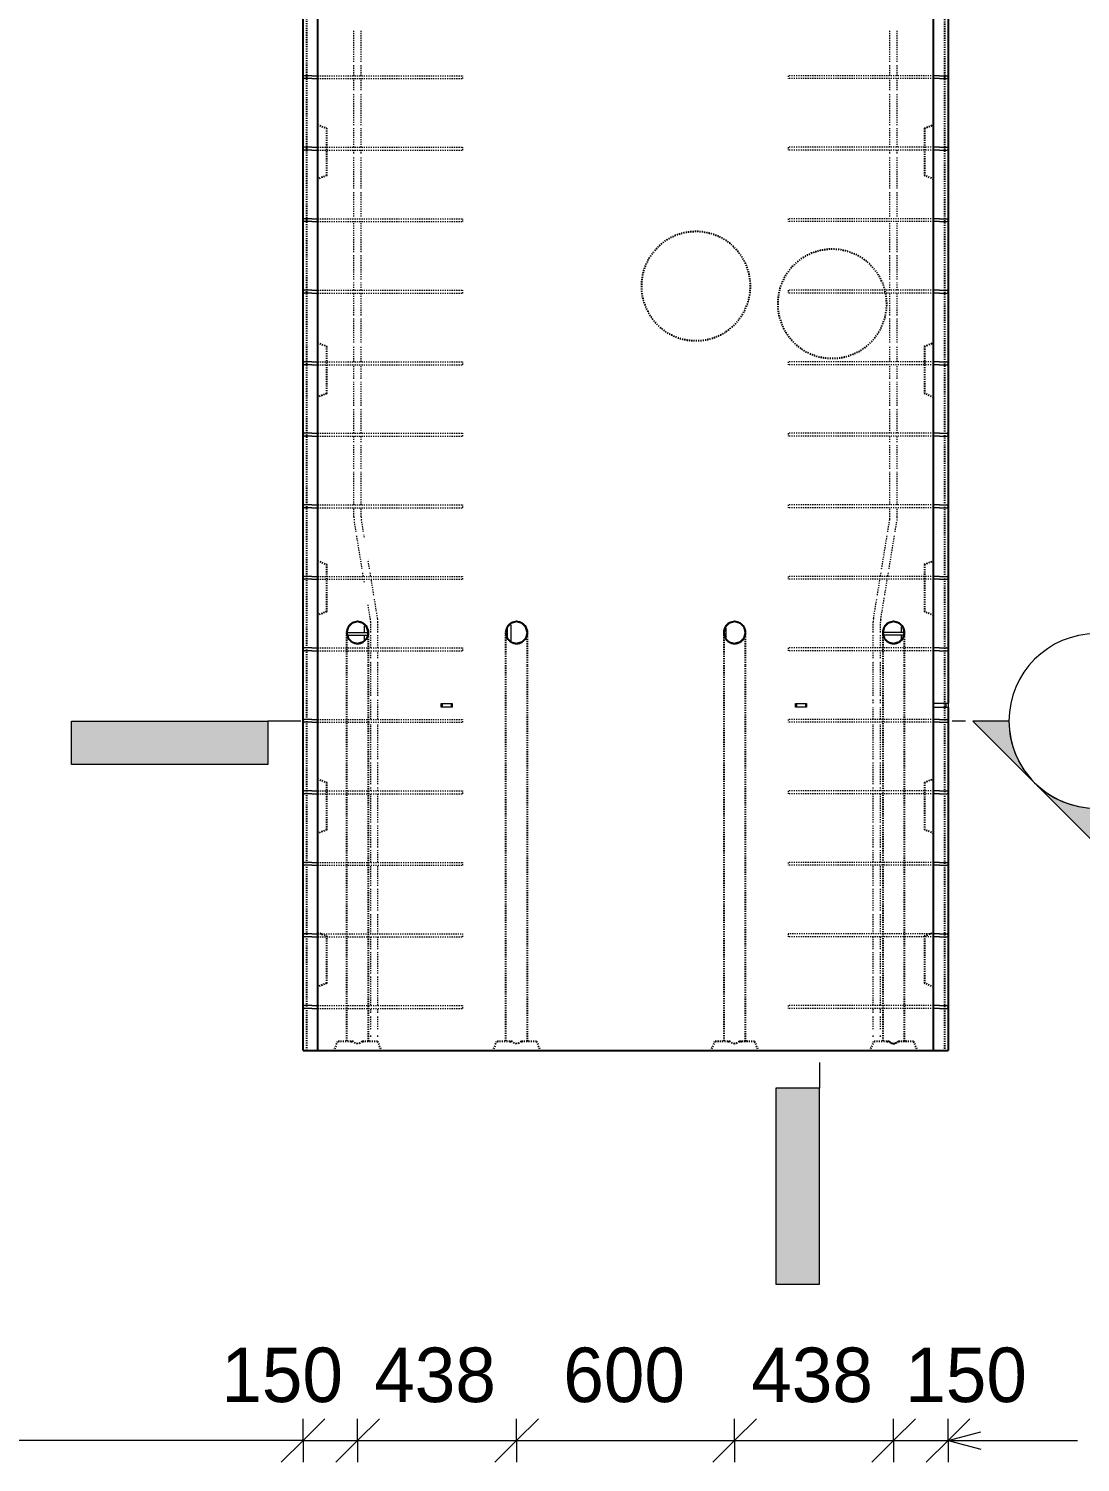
# Model space of a CAD drawing. Header units: millimetres. Extents: x -10644 to 7385, y -2545 to 13312.
# Drawn here: x -5051 to -2157, y -2528 to 1417 of the extents above; entities that cross this region are included whole.
import ezdxf

# ---------------------------------------------------------------- set-up
doc = ezdxf.new("R2010")
doc.units = ezdxf.units.MM
doc.linetypes.add('Dash', pattern=[6.36, 3.18, -3.18])
for name, color, linetype, lineweight in [('A-ANNO-DIMS', 211, 'Continuous', 9), ('A-ANNO-DIMS-60', 211, 'Continuous', 9), ('A-DETL-THIN', 151, 'Continuous', 18), ('A-GENM', 13, 'Continuous', 18), ('A-WALL', 113, 'Continuous', 25), ('A-WALL-HDLN', 110, 'Dash', 25), ('G-ANNO-SYMB', 111, 'Continuous', 9), ('G-ANNO-TEXT', 231, 'Continuous', 9), ('S-RBAR', 171, 'Continuous', 18)]:
    doc.layers.add(name, color=color, linetype=linetype, lineweight=lineweight)
doc.styles.add('Nirmala UI Semilight', font='NirmalaS.ttf', dxfattribs={"height": 150})
doc.dimstyles.new('Arrow_Filled_-_2_5_NI_UI', dxfattribs={"dimscale": 304.8, "dimtxt": 157.104592, "dimasz": 0.393701, "dimexe": 0.19685, "dimexo": 0.0625, "dimgap": 0.19685, "dimtad": 1, "dimdec": 4, "dimzin": 0, "dimdsep": 46, "dimtxsty": 'Nirmala UI Semilight', "dimblk1": 'OBLIQUE', "dimblk2": 'OBLIQUE', "dimsah": 1, "dimcen": 0.09, "dimazin": 0, "dimtfac": 1, "dimtdec": 4, "dimtix": 1, "dimtmove": 0, "dimatfit": 3, "dimfxl": 0.19685, "dimfxlon": 1, "dimtvp": 1, "dimtolj": 1, "dimtzin": 0, "dimarcsym": 2})
doc.dimstyles.new('Arrow_Filled_-_2_5_NI_UI_1', dxfattribs={"dimscale": 304.8, "dimtxt": 157.104592, "dimasz": 0.393701, "dimexe": 0.19685, "dimexo": 0.0625, "dimgap": 0.19685, "dimtad": 1, "dimdec": 4, "dimzin": 0, "dimdsep": 46, "dimtxsty": 'Nirmala UI Semilight', "dimblk1": 'OBLIQUE', "dimblk2": 'OBLIQUE', "dimsah": 1, "dimcen": 0.09, "dimazin": 0, "dimtfac": 1, "dimtdec": 4, "dimtix": 1, "dimtmove": 2, "dimatfit": 3, "dimfxl": 0.19685, "dimfxlon": 1, "dimtvp": 1, "dimtolj": 1, "dimtzin": 0, "dimarcsym": 2})

# ---------------------------------------------------------------- blocks, each defined once
blk = doc.blocks.new('RR spread anchor face based - RR-SA-2_5-150-1726819-Elevation Front')
at = {"layer": 'A-GENM'}
for p, q in [((-3916.2, 6755), (-3913.7, 6755)), ((-3916.2, 6745), (-3916.2, 6755)), ((-3913.7, 6755), (-3888.7, 6755)), ((-3913.7, 6755), (-3913.7, 6745)), ((-3888.7, 6755), (-3886.2, 6755)), ((-3888.7, 6755), (-3888.7, 6745)), ((-3886.2, 6755), (-3886.2, 6745)), ((-3913.7, 6745), (-3916.2, 6745)), ((-3888.7, 6745), (-3913.7, 6745)), ((-3886.2, 6745), (-3888.7, 6745))]:
    blk.add_line(p, q, dxfattribs=at)
blk = doc.blocks.new('RR spread anchor face based - RR-SA-4_0-320-1726835-Elevation Front')
at = {"layer": 'A-GENM'}
for p, q in [((-2561.2, 6756), (-2526.2, 6756)), ((-2526.2, 6756), (-2521.2, 6756)), ((-2526.2, 6744), (-2526.2, 6756)), ((-2521.2, 6756), (-2521.2, 6744)), ((-2526.2, 6744), (-2561.2, 6744)), ((-2521.2, 6744), (-2526.2, 6744))]:
    blk.add_line(p, q, dxfattribs=at)
blk = doc.blocks.new('Detail View - M_Section Tail - Filled Horizontal-14034-Elevation Front')
at = {"layer": 'G-ANNO-SYMB'}
blk.add_hatch(color=256, dxfattribs=at).paths.add_polyline_path([(-4393.1, -608.4), (-4393.1, -488.4), (-4933.1, -488.4), (-4933.1, -608.4)])
for p, q in [((-4933.1, -608.4), (-4933.1, -488.4)), ((-4933.1, -488.4), (-4393.1, -488.4)), ((-4393.1, -488.4), (-4393.1, -608.4)), ((-4393.1, -608.4), (-4933.1, -608.4))]:
    blk.add_line(p, q, dxfattribs=at)
blk = doc.blocks.new('Detail View - M_Section Head - Filled SHOP DWG-1002450-Elevation Front')
at = {"layer": 'G-ANNO-SYMB'}
h = blk.add_hatch(color=256, dxfattribs=at)
edge = h.paths.add_edge_path()
edge.add_line((-2453.2, -488.4), (-2353.8, -488.4))
edge.add_arc((-2113.8, -488.4), 240, 180, 225)
edge.add_line((-2283.5, -658.1), (-2453.2, -488.4))
h = blk.add_hatch(color=256, dxfattribs=at)
edge = h.paths.add_edge_path()
edge.add_line((-1774.4, -488.4), (-1944.1, -658.1))
edge.add_arc((-2113.8, -488.4), 240, 315, 360)
edge.add_line((-1873.8, -488.4), (-1774.4, -488.4))
h = blk.add_hatch(color=256, dxfattribs=at)
edge = h.paths.add_edge_path()
edge.add_line((-2113.8, -827.8), (-2283.5, -658.1))
edge.add_arc((-2113.8, -488.4), 240, 225, 270)
edge.add_line((-2113.8, -728.4), (-2113.8, -827.8))
h = blk.add_hatch(color=256, dxfattribs=at)
edge = h.paths.add_edge_path()
edge.add_line((-2113.8, -827.8), (-2113.8, -728.4))
edge.add_arc((-2113.8, -488.4), 240, 270, 315)
edge.add_line((-1944.1, -658.1), (-2113.8, -827.8))
for p, q in [((-2113.8, -827.8), (-2453.2, -488.4)), ((-2353.8, -488.4), (-2453.2, -488.4)), ((-2453.2, -488.4), (-2283.5, -658.1)), ((-2353.8, -488.4), (-2453.2, -488.4)), ((-2113.8, -827.8), (-1774.4, -488.4)), ((-1944.1, -658.1), (-1774.4, -488.4)), ((-1873.8, -488.4), (-1774.4, -488.4)), ((-1774.4, -488.4), (-1873.8, -488.4)), ((-2283.5, -658.1), (-2113.8, -827.8)), ((-2113.8, -827.8), (-1944.1, -658.1)), ((-2113.8, -728.4), (-2113.8, -827.8)), ((-2113.8, -827.8), (-2113.8, -728.4))]:
    blk.add_line(p, q, dxfattribs=at)
for start, end in [(360, 180), (180, 360), (180, 225), (315, 0), (225, 270), (270, 315)]:
    blk.add_arc((-2113.8, -488.4), 240, start, end, dxfattribs=at)
blk = doc.blocks.new('DIMBLOCK59-Elevation Front')
at = {"layer": 'A-ANNO-DIMS-60'}
for p, q in [((-4296.2, -2468.1), (-4236.2, -2408.1)), ((-4296.2, -2468.1), (-4296.2, -2408.1)), ((-4146.2, -2468.1), (-4086.2, -2408.1)), ((-4146.2, -2468.1), (-4146.2, -2408.1)), ((-4296.2, -2468.1), (-4356.2, -2528.1)), ((-4296.2, -2468.1), (-4146.2, -2468.1)), ((-4296.2, -2468.1), (-4296.2, -2528.1)), ((-4146.2, -2468.1), (-4206.2, -2528.1)), ((-4146.2, -2468.1), (-4146.2, -2528.1))]:
    blk.add_line(p, q, dxfattribs=at)
at = {"layer": 'A-ANNO-DIMS-60', "color": 0, "insert": (-4521.1, -2212.4), "char_height": 150, "width": 370.196, "attachment_point": 1, "line_spacing_factor": 1.142579, "style": 'Nirmala UI Semilight'}
blk.add_mtext('150', dxfattribs=at)
blk = doc.blocks.new('_Oblique')
at = {"color": 0, "linetype": 'ByBlock', "lineweight": -2}
blk.add_line((-0.5, -0.5), (0.5, 0.5), dxfattribs=at)
blk = doc.blocks.new('DIMBLOCK60-Elevation Front')
at = {"layer": 'A-ANNO-DIMS-60'}
for p, q in [((-4146.2, -2468.1), (-4086.2, -2408.1)), ((-4146.2, -2468.1), (-4146.2, -2408.1)), ((-3708.7, -2468.1), (-3648.7, -2408.1)), ((-3708.7, -2468.1), (-3708.7, -2408.1)), ((-4146.2, -2468.1), (-4206.2, -2528.1)), ((-4146.2, -2468.1), (-3708.7, -2468.1)), ((-4146.2, -2468.1), (-4146.2, -2528.1)), ((-3708.7, -2468.1), (-3768.7, -2528.1)), ((-3708.7, -2468.1), (-3708.7, -2528.1))]:
    blk.add_line(p, q, dxfattribs=at)
at = {"layer": 'A-ANNO-DIMS-60', "color": 0, "insert": (-4100.3, -2212.4), "char_height": 150, "width": 414.756, "attachment_point": 1, "line_spacing_factor": 1.142579, "style": 'Nirmala UI Semilight'}
blk.add_mtext('438', dxfattribs=at)
blk = doc.blocks.new('DIMBLOCK61-Elevation Front')
at = {"layer": 'A-ANNO-DIMS-60'}
for p, q in [((-3708.7, -2468.1), (-3648.7, -2408.1)), ((-3708.7, -2468.1), (-3708.7, -2408.1)), ((-3108.7, -2468.1), (-3048.7, -2408.1)), ((-3108.7, -2468.1), (-3108.7, -2408.1)), ((-3708.7, -2468.1), (-3768.7, -2528.1)), ((-3708.7, -2468.1), (-3108.7, -2468.1)), ((-3708.7, -2468.1), (-3708.7, -2528.1)), ((-3108.7, -2468.1), (-3168.7, -2528.1)), ((-3108.7, -2468.1), (-3108.7, -2528.1))]:
    blk.add_line(p, q, dxfattribs=at)
at = {"layer": 'A-ANNO-DIMS-60', "color": 0, "insert": (-3580.1, -2212.4), "char_height": 150, "width": 411.328, "attachment_point": 1, "line_spacing_factor": 1.142579, "style": 'Nirmala UI Semilight'}
blk.add_mtext('600', dxfattribs=at)
blk = doc.blocks.new('DIMBLOCK62-Elevation Front')
at = {"layer": 'A-ANNO-DIMS-60'}
for p, q in [((-3108.7, -2468.1), (-3048.7, -2408.1)), ((-3108.7, -2468.1), (-3108.7, -2408.1)), ((-2671.2, -2468.1), (-2611.2, -2408.1)), ((-2671.2, -2468.1), (-2671.2, -2408.1)), ((-3108.7, -2468.1), (-3168.7, -2528.1)), ((-3108.7, -2468.1), (-2671.2, -2468.1)), ((-3108.7, -2468.1), (-3108.7, -2528.1)), ((-2671.2, -2468.1), (-2731.2, -2528.1)), ((-2671.2, -2468.1), (-2671.2, -2528.1))]:
    blk.add_line(p, q, dxfattribs=at)
at = {"layer": 'A-ANNO-DIMS-60', "color": 0, "insert": (-3062.8, -2212.4), "char_height": 150, "width": 414.756, "attachment_point": 1, "line_spacing_factor": 1.142579, "style": 'Nirmala UI Semilight'}
blk.add_mtext('438', dxfattribs=at)
blk = doc.blocks.new('DIMBLOCK63-Elevation Front')
at = {"layer": 'A-ANNO-DIMS-60'}
for p, q in [((-2671.2, -2468.1), (-2611.2, -2408.1)), ((-2671.2, -2468.1), (-2671.2, -2408.1)), ((-2521.2, -2468.1), (-2461.2, -2408.1)), ((-2521.2, -2468.1), (-2521.2, -2408.1)), ((-2671.2, -2468.1), (-2731.2, -2528.1)), ((-2671.2, -2468.1), (-2521.2, -2468.1)), ((-2671.2, -2468.1), (-2671.2, -2528.1)), ((-2521.2, -2468.1), (-2581.2, -2528.1)), ((-2521.2, -2468.1), (-2521.2, -2528.1))]:
    blk.add_line(p, q, dxfattribs=at)
at = {"layer": 'A-ANNO-DIMS-60', "color": 0, "insert": (-2639.2, -2212.4), "char_height": 150, "width": 370.196, "attachment_point": 1, "line_spacing_factor": 1.142579, "style": 'Nirmala UI Semilight'}
blk.add_mtext('150', dxfattribs=at)

msp = doc.modelspace()

# ---------------------------------------------------------------- linework, layer by layer
at = {"layer": 'A-DETL-THIN'}
msp.add_line((-4296.19617, -2468.10077), (-6556.01402, -2468.10077), dxfattribs=at)
at = {"layer": 'A-WALL'}
for p, q in [((-4256.19617, 7060), (-4256.19617, -1395)), ((-2561.19617, -1395), (-2561.19617, 7060)), ((-4296.19617, 1283.49118), (-4296.19617, 1479.50882)), ((-2521.19617, 1479.50882), (-2521.19617, 1283.49118)), ((-4296.19617, 1086.71341), (-4296.19617, 1282.73104)), ((-2521.19617, 1282.73104), (-2521.19617, 1086.71341)), ((-4296.19617, 889.93563), (-4296.19617, 1085.95326)), ((-2521.19617, 1085.95326), (-2521.19617, 889.93563)), ((-4296.19617, 693.15785), (-4296.19617, 889.17548)), ((-2521.19617, 889.17548), (-2521.19617, 693.15785)), ((-4296.19617, 496.38007), (-4296.19617, 692.39771)), ((-2521.19617, 692.39771), (-2521.19617, 496.38007)), ((-4296.19617, 299.60229), (-4296.19617, 495.61993)), ((-2521.19617, 495.61993), (-2521.19617, 299.60229)), ((-4296.19617, 102.82452), (-4296.19617, 298.84215)), ((-2521.19617, 298.84215), (-2521.19617, 102.82452)), ((-4296.19617, -93.95326), (-4296.19617, 102.06437)), ((-2521.19617, 102.06437), (-2521.19617, -93.95326)), ((-4296.19617, -290.73104), (-4296.19617, -94.71341)), ((-2521.19617, -94.71341), (-2521.19617, -290.73104)), ((-4296.19617, -487.50882), (-4296.19617, -291.49118)), ((-2521.19617, -291.49118), (-2521.19617, -439)), ((-2521.19617, -451), (-2521.19617, -487.50882)), ((-4296.19617, -684.28659), (-4296.19617, -488.26896)), ((-2521.19617, -488.26896), (-2521.19617, -684.28659)), ((-4296.19617, -881.06437), (-4296.19617, -685.04674)), ((-2521.19617, -685.04674), (-2521.19617, -881.06437)), ((-4296.19617, -1077.84215), (-4296.19617, -881.82452)), ((-2521.19617, -881.82452), (-2521.19617, -1077.84215)), ((-4296.19617, -1274.61993), (-4296.19617, -1078.60229)), ((-2521.19617, -1078.60229), (-2521.19617, -1274.61993)), ((-4296.19617, -1395), (-4296.19617, -1275.38007)), ((-2521.19617, -1275.38007), (-2521.19617, -1395)), ((-4296.19617, -1395), (-2521.19617, -1395))]:
    msp.add_line(p, q, dxfattribs=at)
at = {"layer": 'A-WALL', "flags": 128}
for points in [[(-4146.19617, -215), (-4161.23068, -219.03919), (-4172.2167, -230.06909), (-4176.19617, -245)], [(-4116.19617, -245), (-4120.23536, -229.96549), (-4131.26526, -218.97947), (-4146.19617, -215)], [(-3708.69617, -215), (-3723.73068, -219.03919), (-3734.7167, -230.06909), (-3738.69617, -245)], [(-3678.69617, -245), (-3682.73536, -229.96549), (-3693.76526, -218.97947), (-3708.69617, -215)], [(-3108.69617, -215), (-3123.73068, -219.03919), (-3134.7167, -230.06909), (-3138.69617, -245)], [(-3078.69617, -245), (-3082.73536, -229.96549), (-3093.76526, -218.97947), (-3108.69617, -215)], [(-2671.19617, -215), (-2686.23068, -219.03919), (-2697.2167, -230.06909), (-2701.19617, -245)], [(-2641.19617, -245), (-2645.23536, -229.96549), (-2656.26526, -218.97947), (-2671.19617, -215)], [(-4176.19617, -245), (-4172.15698, -260.03451), (-4161.12708, -271.02053), (-4146.19617, -275)], [(-4146.19617, -275), (-4131.16166, -270.96081), (-4120.17564, -259.93091), (-4116.19617, -245)], [(-4116.19617, -250.72272), (-4116.19617, -245.13838), (-4116.19617, -245)], [(-3738.69617, -245), (-3734.65698, -260.03451), (-3723.62708, -271.02053), (-3708.69617, -275)], [(-3708.69617, -275), (-3693.66166, -270.96081), (-3682.67564, -259.93091), (-3678.69617, -245)], [(-3678.69617, -250.72272), (-3678.69617, -245.13838), (-3678.69617, -245)], [(-3138.69617, -245), (-3134.65698, -260.03451), (-3123.62708, -271.02053), (-3108.69617, -275)], [(-3108.69617, -275), (-3093.66166, -270.96081), (-3082.67564, -259.93091), (-3078.69617, -245)], [(-3078.69617, -250.72272), (-3078.69617, -245.13838), (-3078.69617, -245)], [(-2701.19617, -245), (-2697.15698, -260.03451), (-2686.12708, -271.02053), (-2671.19617, -275)], [(-2671.19617, -275), (-2656.16166, -270.96081), (-2645.17564, -259.93091), (-2641.19617, -245)], [(-2641.19617, -250.72272), (-2641.19617, -245.13838), (-2641.19617, -245)]]:
    msp.add_lwpolyline(points, dxfattribs=at)
at = {"layer": 'A-WALL'}
for centre, start, end in [((-4146.19617, -245), 150.6727618, 179.61937532), ((-4146.19617, -245), 120.83030229, 149.6053058), ((-4146.19617, -245), 90.72252687, 119.42229601), ((-4146.19617, -245), 61.01869337, 89.26639009), ((-4146.19617, -245), 30.83105155, 59.6045335), ((-4146.19617, -245), 0.3777518, 29.77056829), ((-3708.69617, -245), 150.6727618, 179.61937532), ((-3708.69617, -245), 120.83030229, 149.6053058), ((-3708.69617, -245), 90.72252687, 119.42229601), ((-3708.69617, -245), 61.01869337, 89.26639009), ((-3708.69617, -245), 30.83105155, 59.6045335), ((-3708.69617, -245), 0.3777518, 29.77056829), ((-3108.69617, -245), 150.6727618, 179.61937532), ((-3108.69617, -245), 120.83030229, 149.6053058), ((-3108.69617, -245), 90.72252687, 119.42229601), ((-3108.69617, -245), 61.01869337, 89.26639009), ((-3108.69617, -245), 30.83105155, 59.6045335), ((-3108.69617, -245), 0.3777518, 29.77056829), ((-2671.19617, -245), 150.6727618, 179.61937532), ((-2671.19617, -245), 120.83030229, 149.6053058), ((-2671.19617, -245), 90.72252687, 119.42229601), ((-2671.19617, -245), 61.01869337, 89.26639009), ((-2671.19617, -245), 30.83105155, 59.6045335), ((-2671.19617, -245), 0.3777518, 29.77056829), ((-4146.19617, -245), 180.42457698, 209.72326815), ((-4146.19617, -245), 210.81300667, 239.62313313), ((-4146.19617, -245), 241.01713814, 269.26797703), ((-4146.19617, -245), 270.72093746, 299.42390155), ((-4146.19617, -245), 300.81202935, 329.6241405), ((-4146.19617, -245), 330.71898335, 359.57221129), ((-3708.69617, -245), 180.42457698, 209.72326815), ((-3708.69617, -245), 210.81300667, 239.62313313), ((-3708.69617, -245), 241.01713814, 269.26797703), ((-3708.69617, -245), 270.72093746, 299.42390155), ((-3708.69617, -245), 300.81202935, 329.6241405), ((-3708.69617, -245), 330.71898335, 359.57221129), ((-3108.69617, -245), 180.42457698, 209.72326815), ((-3108.69617, -245), 210.81300667, 239.62313313), ((-3108.69617, -245), 241.01713814, 269.26797703), ((-3108.69617, -245), 270.72093746, 299.42390155), ((-3108.69617, -245), 300.81202935, 329.6241405), ((-3108.69617, -245), 330.71898335, 359.57221129), ((-2671.19617, -245), 180.42457698, 209.72326815), ((-2671.19617, -245), 210.81300667, 239.62313313), ((-2671.19617, -245), 241.01713814, 269.26797703), ((-2671.19617, -245), 270.72093746, 299.42390155), ((-2671.19617, -245), 300.81202935, 329.6241405), ((-2671.19617, -245), 330.71898335, 359.57221129)]:
    msp.add_arc(centre, 30, start, end, dxfattribs=at)
at = {"layer": 'A-WALL-HDLN'}
for p, q in [((-4286.19359, -1395), (-4286.19359, 3650)), ((-2531.19875, 3650), (-2531.19875, -1395)), ((-4256.19617, 1152.5), (-4231.19617, 1142.5)), ((-2586.19617, 1142.5), (-2561.19617, 1152.5)), ((-4231.19617, 1012.5), (-4231.19617, 1142.5)), ((-2586.19617, 1142.5), (-2586.19617, 1012.5)), ((-4231.19617, 1012.5), (-4256.19617, 1002.5)), ((-2561.19617, 1002.5), (-2586.19617, 1012.5)), ((-4256.19617, 552.5), (-4231.19617, 542.5)), ((-2586.19617, 542.5), (-2561.19617, 552.5)), ((-4231.19617, 412.5), (-4231.19617, 542.5)), ((-2586.19617, 542.5), (-2586.19617, 412.5)), ((-4231.19617, 412.5), (-4256.19617, 402.5)), ((-2561.19617, 402.5), (-2586.19617, 412.5)), ((-4256.19617, -47.5), (-4231.19617, -57.5)), ((-4231.19617, -187.5), (-4231.19617, -57.5)), ((-2586.19617, -57.5), (-2561.19617, -47.5)), ((-2586.19617, -57.5), (-2586.19617, -187.5)), ((-4231.19617, -187.5), (-4256.19617, -197.5)), ((-2561.19617, -197.5), (-2586.19617, -187.5)), ((-4176.19617, -335), (-4176.19617, -1370)), ((-4116.19617, -1370), (-4116.19617, -335)), ((-3738.69617, -335), (-3738.69617, -1370)), ((-3678.69617, -1370), (-3678.69617, -335)), ((-3138.69617, -335), (-3138.69617, -1370)), ((-3078.69617, -1370), (-3078.69617, -335)), ((-2701.19617, -335), (-2701.19617, -1370)), ((-2641.19617, -1370), (-2641.19617, -335)), ((-4256.19617, -647.5), (-4231.19617, -657.5)), ((-4231.19617, -787.5), (-4231.19617, -657.5)), ((-2586.19617, -657.5), (-2561.19617, -647.5)), ((-2586.19617, -657.5), (-2586.19617, -787.5)), ((-4231.19617, -787.5), (-4256.19617, -797.5)), ((-2561.19617, -797.5), (-2586.19617, -787.5)), ((-4256.19617, -1070), (-4231.19617, -1080)), ((-4231.19617, -1210), (-4231.19617, -1080)), ((-2586.19617, -1080), (-2561.19617, -1070)), ((-2586.19617, -1080), (-2586.19617, -1210)), ((-4231.19617, -1210), (-4256.19617, -1220)), ((-2561.19617, -1220), (-2586.19617, -1210)), ((-4201.19617, -1370), (-4211.19617, -1395)), ((-4158.18575, -1370), (-4201.19617, -1370)), ((-4164.79845, -1370), (-4158.18575, -1370)), ((-4134.20659, -1370), (-4127.59389, -1370)), ((-4091.19617, -1370), (-4134.20659, -1370)), ((-4091.19617, -1370), (-4081.19617, -1395)), ((-3763.69617, -1370), (-3773.69617, -1395)), ((-3720.68575, -1370), (-3763.69617, -1370)), ((-3727.29845, -1370), (-3720.68575, -1370)), ((-3696.70659, -1370), (-3690.09389, -1370)), ((-3653.69617, -1370), (-3696.70659, -1370)), ((-3653.69617, -1370), (-3643.69617, -1395)), ((-3163.69617, -1370), (-3173.69617, -1395)), ((-3120.68575, -1370), (-3163.69617, -1370)), ((-3127.29845, -1370), (-3120.68575, -1370)), ((-3096.70659, -1370), (-3090.09389, -1370)), ((-3053.69617, -1370), (-3096.70659, -1370)), ((-3053.69617, -1370), (-3043.69617, -1395)), ((-2726.19617, -1370), (-2736.19617, -1395)), ((-2683.48344, -1370), (-2726.19617, -1370)), ((-2690.05347, -1370), (-2683.48344, -1370)), ((-2683.46981, -1370), (-2682.87899, -1370)), ((-2659.51335, -1370), (-2658.92253, -1370)), ((-2658.90889, -1370), (-2652.33887, -1370)), ((-2616.19617, -1370), (-2658.90889, -1370)), ((-2616.19617, -1370), (-2606.19617, -1395))]:
    msp.add_line(p, q, dxfattribs=at)
at = {"layer": 'A-WALL-HDLN', "flags": 128}
for points in [[(-4176.19617, -245.38007), (-4176.19617, -249.10169), (-4176.19617, -261.03291), (-4176.19617, -279.70613), (-4176.19617, -303.41931), (-4176.19617, -330.01104), (-4176.19617, -335)], [(-4116.19617, -335), (-4116.19617, -308.13961), (-4116.19617, -283.7275), (-4116.19617, -263.98882), (-4116.19617, -250.72272)], [(-3738.69617, -245.38007), (-3738.69617, -249.10169), (-3738.69617, -261.03291), (-3738.69617, -279.70613), (-3738.69617, -303.41931), (-3738.69617, -330.01104), (-3738.69617, -335)], [(-3678.69617, -335), (-3678.69617, -308.13961), (-3678.69617, -283.7275), (-3678.69617, -263.98882), (-3678.69617, -250.72272)], [(-3138.69617, -245.38007), (-3138.69617, -249.10169), (-3138.69617, -261.03291), (-3138.69617, -279.70613), (-3138.69617, -303.41931), (-3138.69617, -330.01104), (-3138.69617, -335)], [(-3078.69617, -335), (-3078.69617, -308.13961), (-3078.69617, -283.7275), (-3078.69617, -263.98882), (-3078.69617, -250.72272)], [(-2701.19617, -245.38007), (-2701.19617, -249.10169), (-2701.19617, -261.03291), (-2701.19617, -279.70613), (-2701.19617, -303.41931), (-2701.19617, -330.01104), (-2701.19617, -335)], [(-2641.19617, -335), (-2641.19617, -308.13961), (-2641.19617, -283.7275), (-2641.19617, -263.98882), (-2641.19617, -250.72272)], [(-4146.19617, -1376.25), (-4149.27428, -1375.85417), (-4152.31989, -1374.67088), (-4155.30087, -1372.71259), (-4158.18575, -1370)], [(-4134.20659, -1370), (-4137.09147, -1372.71259), (-4140.07245, -1374.67088), (-4143.11806, -1375.85417), (-4146.19617, -1376.25)], [(-3708.69617, -1376.25), (-3711.77428, -1375.85417), (-3714.81989, -1374.67088), (-3717.80087, -1372.71259), (-3720.68575, -1370)], [(-3696.70659, -1370), (-3699.59147, -1372.71259), (-3702.57245, -1374.67088), (-3705.61806, -1375.85417), (-3708.69617, -1376.25)], [(-3108.69617, -1376.25), (-3111.77428, -1375.85417), (-3114.81989, -1374.67088), (-3117.80087, -1372.71259), (-3120.68575, -1370)], [(-3096.70659, -1370), (-3099.59147, -1372.71259), (-3102.57245, -1374.67088), (-3105.61806, -1375.85417), (-3108.69617, -1376.25)], [(-2671.19617, -1376.57929), (-2674.35522, -1376.16232), (-2677.47914, -1374.91603), (-2680.53321, -1372.85428), (-2683.48344, -1370)], [(-2682.87899, -1370), (-2680.06198, -1372.57078), (-2677.15639, -1374.42563), (-2674.19124, -1375.546), (-2671.19617, -1375.92071)], [(-2671.19617, -1375.92071), (-2668.2011, -1375.546), (-2665.23595, -1374.42563), (-2662.33036, -1372.57078), (-2659.51335, -1370)], [(-2658.90889, -1370), (-2661.85913, -1372.85428), (-2664.9132, -1374.91603), (-2668.03712, -1376.16232), (-2671.19617, -1376.57929)]]:
    msp.add_lwpolyline(points, dxfattribs=at)
at = {"layer": 'A-WALL-HDLN'}
for centre, start, end in [((-3215.17501, 708.12044), 0, 180), ((-2840.17501, 659.59764), 0, 180), ((-3215.17501, 708.12044), 180, 0), ((-2840.17501, 659.59764), 180, 0)]:
    msp.add_arc(centre, 150, start, end, dxfattribs=at)
at = {"layer": 'G-ANNO-SYMB'}
for p, q in [((-4302.62614, -488.404), (-4393.12933, -488.404)), ((-2473.76685, -488.404), (-2510.35514, -488.404)), ((-2875.30017, -1427.85583), (-2875.30017, -1498.35272))]:
    msp.add_line(p, q, dxfattribs=at)
at = {"layer": 'G-ANNO-TEXT', "color": 7}
for q in [(-2431.37626, -2443.90468), (-2431.37626, -2492.13553), (-2165.55062, -2468.02011)]:
    msp.add_line((-2521.37626, -2468.02011), q, dxfattribs=at)
at = {"layer": 'S-RBAR', "linetype": 'Dash'}
for p, q in [((-4156.19617, 1325.17647), (-4156.19617, 1412.53846)), ((-4136.19617, 1325.17647), (-4136.19617, 1412.53846)), ((-2681.19617, 1325.17647), (-2681.19617, 1412.53846)), ((-2661.19617, 1325.17647), (-2661.19617, 1412.53846)), ((-4156.19617, 1287.11111), (-4156.19617, 1317.17647)), ((-4136.19617, 1287.11111), (-4136.19617, 1317.17647)), ((-2681.19617, 1287.11111), (-2681.19617, 1317.17647)), ((-2661.19617, 1287.11111), (-2661.19617, 1317.17647)), ((-4256.14656, 1287.11111), (-3856.19617, 1287.11111)), ((-4256.14656, 1279.11111), (-3856.19617, 1279.11111)), ((-4156.19617, 1246.94231), (-4156.19617, 1279.11111)), ((-4136.19617, 1246.94231), (-4136.19617, 1279.11111)), ((-3856.19617, 1279.11111), (-3856.19617, 1287.11111)), ((-2561.24578, 1287.11111), (-2961.19617, 1287.11111)), ((-2961.19617, 1287.11111), (-2961.19617, 1279.11111)), ((-2561.24578, 1279.11111), (-2961.19617, 1279.11111)), ((-2681.19617, 1246.94231), (-2681.19617, 1279.11111)), ((-2661.19617, 1246.94231), (-2661.19617, 1279.11111)), ((-4156.19617, 1150.76471), (-4156.19617, 1238.94231)), ((-4136.19617, 1150.76471), (-4136.19617, 1238.94231)), ((-2681.19617, 1150.76471), (-2681.19617, 1238.94231)), ((-2661.19617, 1150.76471), (-2661.19617, 1238.94231)), ((-4156.19617, 1090.33333), (-4156.19617, 1142.76471)), ((-4136.19617, 1090.33333), (-4136.19617, 1142.76471)), ((-2681.19617, 1090.33333), (-2681.19617, 1142.76471)), ((-2661.19617, 1090.33333), (-2661.19617, 1142.76471)), ((-4256.14656, 1090.33333), (-3856.19617, 1090.33333)), ((-4256.14656, 1082.33333), (-3856.19617, 1082.33333)), ((-4156.19617, 1073.34615), (-4156.19617, 1082.33333)), ((-4156.19617, 976.35294), (-4156.19617, 1065.34615)), ((-4136.19617, 1073.34615), (-4136.19617, 1082.33333)), ((-4136.19617, 976.35294), (-4136.19617, 1065.34615)), ((-3856.19617, 1082.33333), (-3856.19617, 1090.33333)), ((-2561.24578, 1090.33333), (-2961.19617, 1090.33333)), ((-2961.19617, 1090.33333), (-2961.19617, 1082.33333)), ((-2561.24578, 1082.33333), (-2961.19617, 1082.33333)), ((-2681.19617, 1073.34615), (-2681.19617, 1082.33333)), ((-2681.19617, 976.35294), (-2681.19617, 1065.34615)), ((-2661.19617, 1073.34615), (-2661.19617, 1082.33333)), ((-2661.19617, 976.35294), (-2661.19617, 1065.34615)), ((-4156.19617, 899.75), (-4156.19617, 968.35294)), ((-4136.19617, 899.75), (-4136.19617, 968.35294)), ((-2681.19617, 899.75), (-2681.19617, 968.35294)), ((-2661.19617, 899.75), (-2661.19617, 968.35294)), ((-4256.14656, 893.55556), (-3856.19617, 893.55556)), ((-4256.14656, 885.55556), (-3856.19617, 885.55556)), ((-4156.19617, 801.94118), (-4156.19617, 885.55556)), ((-4136.19617, 801.94118), (-4136.19617, 885.55556)), ((-3856.19617, 885.55556), (-3856.19617, 893.55556)), ((-2561.24578, 893.55556), (-2961.19617, 893.55556)), ((-2961.19617, 893.55556), (-2961.19617, 885.55556)), ((-2561.24578, 885.55556), (-2961.19617, 885.55556)), ((-2681.19617, 801.94118), (-2681.19617, 885.55556)), ((-2661.19617, 801.94118), (-2661.19617, 885.55556)), ((-4156.19617, 726.15385), (-4156.19617, 793.94118)), ((-4136.19617, 726.15385), (-4136.19617, 793.94118)), ((-2681.19617, 726.15385), (-2681.19617, 793.94118)), ((-2661.19617, 726.15385), (-2661.19617, 793.94118)), ((-4156.19617, 696.77778), (-4156.19617, 718.15385)), ((-4136.19617, 696.77778), (-4136.19617, 718.15385)), ((-2681.19617, 696.77778), (-2681.19617, 718.15385)), ((-2661.19617, 696.77778), (-2661.19617, 718.15385)), ((-4256.14656, 696.77778), (-3856.19617, 696.77778)), ((-4256.14656, 688.77778), (-3856.19617, 688.77778)), ((-4156.19617, 627.52941), (-4156.19617, 688.77778)), ((-4136.19617, 627.52941), (-4136.19617, 688.77778)), ((-3856.19617, 688.77778), (-3856.19617, 696.77778)), ((-2561.24578, 696.77778), (-2961.19617, 696.77778)), ((-2961.19617, 696.77778), (-2961.19617, 688.77778)), ((-2561.24578, 688.77778), (-2961.19617, 688.77778)), ((-2681.19617, 627.52941), (-2681.19617, 688.77778)), ((-2661.19617, 627.52941), (-2661.19617, 688.77778)), ((-4156.19617, 552.87669), (-4156.19617, 619.52941)), ((-4136.19617, 552.87669), (-4136.19617, 619.52941)), ((-2681.19617, 552.87669), (-2681.19617, 619.52941)), ((-2661.19617, 552.87669), (-2661.19617, 619.52941)), ((-4156.19617, 500), (-4156.19617, 544.55769)), ((-4136.19617, 500), (-4136.19617, 544.55769)), ((-2681.19617, 500), (-2681.19617, 544.55769)), ((-2661.19617, 500), (-2661.19617, 544.55769)), ((-4256.14656, 500), (-3856.19617, 500)), ((-4256.14656, 492), (-3856.19617, 492)), ((-4156.19617, 453.11765), (-4156.19617, 492)), ((-4136.19617, 453.11765), (-4136.19617, 492)), ((-3856.19617, 492), (-3856.19617, 500)), ((-2561.24578, 500), (-2961.19617, 500)), ((-2961.19617, 500), (-2961.19617, 492)), ((-2561.24578, 492), (-2961.19617, 492)), ((-2681.19617, 453.11765), (-2681.19617, 492)), ((-2661.19617, 453.11765), (-2661.19617, 492)), ((-4156.19617, 378.96154), (-4156.19617, 445.11765)), ((-4136.19617, 378.96154), (-4136.19617, 445.11765)), ((-2681.19617, 378.96154), (-2681.19617, 445.11765)), ((-2661.19617, 378.96154), (-2661.19617, 445.11765)), ((-4156.19617, 303.22222), (-4156.19617, 370.96154)), ((-4136.19617, 303.22222), (-4136.19617, 370.96154)), ((-2681.19617, 303.22222), (-2681.19617, 370.96154)), ((-2661.19617, 303.22222), (-2661.19617, 370.96154)), ((-4256.14656, 303.22222), (-3856.19617, 303.22222)), ((-4256.14656, 295.22222), (-3856.19617, 295.22222)), ((-4156.19617, 278.70588), (-4156.19617, 295.22222)), ((-4136.19617, 278.70588), (-4136.19617, 295.22222)), ((-3856.19617, 295.22222), (-3856.19617, 303.22222)), ((-2561.24578, 303.22222), (-2961.19617, 303.22222)), ((-2961.19617, 303.22222), (-2961.19617, 295.22222)), ((-2561.24578, 295.22222), (-2961.19617, 295.22222)), ((-2681.19617, 278.70588), (-2681.19617, 295.22222)), ((-2661.19617, 278.70588), (-2661.19617, 295.22222)), ((-4156.19617, 205.36538), (-4156.19617, 270.70588)), ((-4136.19617, 205.36538), (-4136.19617, 270.70588)), ((-2681.19617, 205.36538), (-2681.19617, 270.70588)), ((-2661.19617, 205.36538), (-2661.19617, 270.70588)), ((-4156.19617, 106.44444), (-4156.19617, 197.36538)), ((-4136.19617, 106.44444), (-4136.19617, 197.36538)), ((-2681.19617, 106.44444), (-2681.19617, 197.36538)), ((-2661.19617, 106.44444), (-2661.19617, 197.36538)), ((-4256.14656, 106.44444), (-3856.19617, 106.44444)), ((-4256.14656, 98.44444), (-3856.19617, 98.44444)), ((-4156.19617, 73.54951), (-4156.19617, 96.29412)), ((-4136.19617, 73.54951), (-4136.19617, 96.29412)), ((-3856.19617, 98.44444), (-3856.19617, 106.44444)), ((-2561.24578, 106.44444), (-2961.19617, 106.44444)), ((-2961.19617, 106.44444), (-2961.19617, 98.44444)), ((-2561.24578, 98.44444), (-2961.19617, 98.44444)), ((-2681.19617, 73.54951), (-2681.19617, 96.29412)), ((-2661.19617, 73.54951), (-2661.19617, 96.29412)), ((-4150.21745, 31.76923), (-4155.34091, 63.03987)), ((-4129.95078, 31.76923), (-4135.60407, 66.2736)), ((-2687.44156, 31.76923), (-2681.78827, 66.2736)), ((-2667.17489, 31.76923), (-2662.05143, 63.03987)), ((-4133.52404, -70.11765), (-4148.90671, 23.76923)), ((-4127.39456, 16.16755), (-4128.64004, 23.76923)), ((-2704.13497, -70.11765), (-2688.7523, 23.76923)), ((-2683.8683, -70.11765), (-2668.48563, 23.76923)), ((-4130.21185, -90.33333), (-4132.2133, -78.11765)), ((-4113.25737, -70.11765), (-4117.39456, -44.86665)), ((-4109.94518, -90.33333), (-4111.94663, -78.11765)), ((-2707.44716, -90.33333), (-2705.44571, -78.11765)), ((-2687.18049, -90.33333), (-2685.17904, -78.11765)), ((-4256.14656, -90.33333), (-3856.19617, -90.33333)), ((-4256.14656, -98.33333), (-3856.19617, -98.33333)), ((-4127.39456, -107.52842), (-4128.90111, -98.33333)), ((-4101.50834, -141.82692), (-4108.63444, -98.33333)), ((-3856.19617, -98.33333), (-3856.19617, -90.33333)), ((-2561.24578, -90.33333), (-2961.19617, -90.33333)), ((-2961.19617, -90.33333), (-2961.19617, -98.33333)), ((-2561.24578, -98.33333), (-2961.19617, -98.33333)), ((-2715.884, -141.82692), (-2708.7579, -98.33333)), ((-2695.61733, -141.82692), (-2688.49123, -98.33333)), ((-4090.94593, -206.29372), (-4100.1976, -149.82692)), ((-2726.44091, -206.26017), (-2717.19474, -149.82692)), ((-2706.70407, -209.4939), (-2696.92807, -149.82692)), ((-4110.68278, -209.52746), (-4117.39456, -168.56262)), ((-4110.09067, -244.52941), (-4110.09067, -216.80336)), ((-4090.09067, -244.52941), (-4090.09067, -216.80336)), ((-2727.29617, -244.52941), (-2727.29617, -216.76981)), ((-2707.29617, -244.52941), (-2707.29617, -216.76981)), ((-4110.09067, -287.11111), (-4110.09067, -252.52941)), ((-4090.09067, -287.11111), (-4090.09067, -252.52941)), ((-2727.29617, -287.11111), (-2727.29617, -252.52941)), ((-2707.29617, -287.11111), (-2707.29617, -252.52941)), ((-4256.14656, -287.11111), (-3856.19617, -287.11111)), ((-4256.14656, -295.11111), (-3856.19617, -295.11111)), ((-4110.09067, -315.42308), (-4110.09067, -295.11111)), ((-4090.09067, -315.42308), (-4090.09067, -295.11111)), ((-3856.19617, -295.11111), (-3856.19617, -287.11111)), ((-2561.24578, -287.11111), (-2961.19617, -287.11111)), ((-2961.19617, -287.11111), (-2961.19617, -295.11111)), ((-2561.24578, -295.11111), (-2961.19617, -295.11111)), ((-2727.29617, -315.42308), (-2727.29617, -295.11111)), ((-2707.29617, -315.42308), (-2707.29617, -295.11111)), ((-4110.09067, -418.94118), (-4110.09067, -323.42308)), ((-4090.09067, -418.94118), (-4090.09067, -323.42308)), ((-2727.29617, -418.94118), (-2727.29617, -323.42308)), ((-2707.29617, -418.94118), (-2707.29617, -323.42308)), ((-4110.09067, -483.88889), (-4110.09067, -426.94118)), ((-4090.09067, -483.88889), (-4090.09067, -426.94118)), ((-2727.29617, -439), (-2727.29617, -426.94118)), ((-2707.29617, -439), (-2707.29617, -426.94118)), ((-2727.29617, -483.88889), (-2727.29617, -451)), ((-2707.29617, -483.88889), (-2707.29617, -451)), ((-4256.14656, -483.88889), (-3856.19617, -483.88889)), ((-4256.14656, -491.88889), (-3856.19617, -491.88889)), ((-4110.09067, -593.35294), (-4110.09067, -497.01923)), ((-4090.09067, -593.35294), (-4090.09067, -497.01923)), ((-3856.19617, -491.88889), (-3856.19617, -483.88889)), ((-2561.24578, -483.88889), (-2961.19617, -483.88889)), ((-2961.19617, -483.88889), (-2961.19617, -491.88889)), ((-2561.24578, -491.88889), (-2961.19617, -491.88889)), ((-2727.29617, -593.35294), (-2727.29617, -497.01923)), ((-2707.29617, -593.35294), (-2707.29617, -497.01923)), ((-4110.09067, -662.61538), (-4110.09067, -601.35294)), ((-4090.09067, -662.61538), (-4090.09067, -601.35294)), ((-2727.29617, -662.61538), (-2727.29617, -601.35294)), ((-2707.29617, -662.61538), (-2707.29617, -601.35294)), ((-4256.14656, -680.66667), (-3856.19617, -680.66667)), ((-4256.14656, -688.66667), (-3856.19617, -688.66667)), ((-4110.09067, -680.66667), (-4110.09067, -670.61538)), ((-4110.09067, -767.76471), (-4110.09067, -688.66667)), ((-4090.09067, -680.66667), (-4090.09067, -670.61538)), ((-4090.09067, -767.76471), (-4090.09067, -688.66667)), ((-3856.19617, -688.66667), (-3856.19617, -680.66667)), ((-2561.24578, -680.66667), (-2961.19617, -680.66667)), ((-2961.19617, -680.66667), (-2961.19617, -688.66667)), ((-2561.24578, -688.66667), (-2961.19617, -688.66667)), ((-2727.29617, -680.66667), (-2727.29617, -670.61538)), ((-2727.29617, -767.76471), (-2727.29617, -688.66667)), ((-2707.29617, -680.66667), (-2707.29617, -670.61538)), ((-2707.29617, -767.76471), (-2707.29617, -688.66667)), ((-4110.09067, -836.21154), (-4110.09067, -775.76471)), ((-4090.09067, -836.21154), (-4090.09067, -775.76471)), ((-2727.29617, -836.21154), (-2727.29617, -775.76471)), ((-2707.29617, -836.21154), (-2707.29617, -775.76471)), ((-4110.09067, -877.44444), (-4110.09067, -844.21154)), ((-4090.09067, -877.44444), (-4090.09067, -844.21154)), ((-2727.29617, -877.44444), (-2727.29617, -844.21154)), ((-2707.29617, -877.44444), (-2707.29617, -844.21154)), ((-4256.14656, -877.44444), (-3856.19617, -877.44444)), ((-4256.14656, -885.44444), (-3856.19617, -885.44444)), ((-4110.09067, -942.17647), (-4110.09067, -885.44444)), ((-4090.09067, -942.17647), (-4090.09067, -885.44444)), ((-3856.19617, -885.44444), (-3856.19617, -877.44444)), ((-2561.24578, -877.44444), (-2961.19617, -877.44444)), ((-2961.19617, -877.44444), (-2961.19617, -885.44444)), ((-2561.24578, -885.44444), (-2961.19617, -885.44444)), ((-2727.29617, -942.17647), (-2727.29617, -885.44444)), ((-2707.29617, -942.17647), (-2707.29617, -885.44444)), ((-4110.09067, -1009.80769), (-4110.09067, -950.17647)), ((-4090.09067, -1009.80769), (-4090.09067, -950.17647)), ((-2727.29617, -1009.80769), (-2727.29617, -950.17647)), ((-2707.29617, -1009.80769), (-2707.29617, -950.17647)), ((-4110.09067, -1074.22222), (-4110.09067, -1017.80769)), ((-4090.09067, -1074.22222), (-4090.09067, -1017.80769)), ((-2727.29617, -1074.22222), (-2727.29617, -1017.80769)), ((-2707.29617, -1074.22222), (-2707.29617, -1017.80769)), ((-4256.14656, -1074.22222), (-4245.76583, -1074.22222)), ((-4256.14656, -1082.22222), (-3856.19617, -1082.22222)), ((-4245.51539, -1074.22222), (-3856.19617, -1074.22222)), ((-4110.09067, -1116.58824), (-4110.09067, -1082.22222)), ((-4090.09067, -1116.58824), (-4090.09067, -1082.22222)), ((-3856.19617, -1082.22222), (-3856.19617, -1074.22222)), ((-2571.87695, -1074.22222), (-2961.19617, -1074.22222)), ((-2961.19617, -1074.22222), (-2961.19617, -1082.22222)), ((-2561.24578, -1082.22222), (-2961.19617, -1082.22222)), ((-2727.29617, -1116.58824), (-2727.29617, -1082.22222)), ((-2707.29617, -1116.58824), (-2707.29617, -1082.22222)), ((-2561.24578, -1074.22222), (-2571.62651, -1074.22222)), ((-4110.09067, -1183.40385), (-4110.09067, -1124.58824)), ((-4090.09067, -1183.40385), (-4090.09067, -1124.58824)), ((-2727.29617, -1183.40385), (-2727.29617, -1124.58824)), ((-2707.29617, -1183.40385), (-2707.29617, -1124.58824)), ((-4110.09067, -1271), (-4110.09067, -1191.40385)), ((-4090.09067, -1271), (-4090.09067, -1191.40385)), ((-2727.29617, -1271), (-2727.29617, -1191.40385)), ((-2707.29617, -1271), (-2707.29617, -1191.40385)), ((-4256.14656, -1271), (-3856.19617, -1271)), ((-4256.14656, -1279), (-3856.19617, -1279)), ((-4110.09067, -1291), (-4110.09067, -1279)), ((-4110.09067, -1336.5), (-4110.09067, -1299)), ((-4090.09067, -1291), (-4090.09067, -1279)), ((-4090.09067, -1336.5), (-4090.09067, -1299)), ((-3856.19617, -1279), (-3856.19617, -1271)), ((-2561.24578, -1271), (-2961.19617, -1271)), ((-2961.19617, -1271), (-2961.19617, -1279)), ((-2561.24578, -1279), (-2961.19617, -1279)), ((-2727.29617, -1291), (-2727.29617, -1279)), ((-2727.29617, -1336.5), (-2727.29617, -1299)), ((-2707.29617, -1291), (-2707.29617, -1279)), ((-2707.29617, -1336.5), (-2707.29617, -1299)), ((-4110.09067, -1357), (-4110.09067, -1352.5)), ((-4090.09067, -1357), (-4090.09067, -1352.5)), ((-2727.29617, -1357), (-2727.29617, -1352.5)), ((-2707.29617, -1357), (-2707.29617, -1352.5))]:
    msp.add_line(p, q, dxfattribs=at)
at = {"layer": 'S-RBAR'}
for p, q in [((-4272.19617, 1287.11111), (-4292.19617, 1287.11111)), ((-4272.19617, 1279.11111), (-4292.19617, 1279.11111)), ((-4272.19617, 1287.11111), (-4256.19617, 1287.11111)), ((-4272.19617, 1279.11111), (-4256.19617, 1279.11111)), ((-2545.19617, 1287.11111), (-2561.19617, 1287.11111)), ((-2545.19617, 1279.11111), (-2561.19617, 1279.11111)), ((-2545.19617, 1287.11111), (-2525.19617, 1287.11111)), ((-2545.19617, 1279.11111), (-2525.19617, 1279.11111)), ((-4272.19617, 1090.33333), (-4292.19617, 1090.33333)), ((-4272.19617, 1082.33333), (-4292.19617, 1082.33333)), ((-4272.19617, 1090.33333), (-4256.19617, 1090.33333)), ((-4272.19617, 1082.33333), (-4256.19617, 1082.33333)), ((-2545.19617, 1090.33333), (-2561.19617, 1090.33333)), ((-2545.19617, 1082.33333), (-2561.19617, 1082.33333)), ((-2545.19617, 1090.33333), (-2525.19617, 1090.33333)), ((-2545.19617, 1082.33333), (-2525.19617, 1082.33333)), ((-4272.19617, 893.55556), (-4292.19617, 893.55556)), ((-4272.19617, 885.55556), (-4292.19617, 885.55556)), ((-4272.19617, 893.55556), (-4256.19617, 893.55556)), ((-4272.19617, 885.55556), (-4256.19617, 885.55556)), ((-2545.19617, 893.55556), (-2561.19617, 893.55556)), ((-2545.19617, 885.55556), (-2561.19617, 885.55556)), ((-2545.19617, 893.55556), (-2525.19617, 893.55556)), ((-2545.19617, 885.55556), (-2525.19617, 885.55556)), ((-4272.19617, 696.77778), (-4292.19617, 696.77778)), ((-4272.19617, 688.77778), (-4292.19617, 688.77778)), ((-4272.19617, 696.77778), (-4256.19617, 696.77778)), ((-4272.19617, 688.77778), (-4256.19617, 688.77778)), ((-2545.19617, 696.77778), (-2561.19617, 696.77778)), ((-2545.19617, 688.77778), (-2561.19617, 688.77778)), ((-2545.19617, 696.77778), (-2525.19617, 696.77778)), ((-2545.19617, 688.77778), (-2525.19617, 688.77778)), ((-4272.19617, 500), (-4292.19617, 500)), ((-4272.19617, 492), (-4292.19617, 492)), ((-4272.19617, 500), (-4256.19617, 500)), ((-4272.19617, 492), (-4256.19617, 492)), ((-2545.19617, 500), (-2561.19617, 500)), ((-2545.19617, 492), (-2561.19617, 492)), ((-2545.19617, 500), (-2525.19617, 500)), ((-2545.19617, 492), (-2525.19617, 492)), ((-4272.19617, 303.22222), (-4292.19617, 303.22222)), ((-4272.19617, 295.22222), (-4292.19617, 295.22222)), ((-4272.19617, 303.22222), (-4256.19617, 303.22222)), ((-4272.19617, 295.22222), (-4256.19617, 295.22222)), ((-2545.19617, 303.22222), (-2561.19617, 303.22222)), ((-2545.19617, 295.22222), (-2561.19617, 295.22222)), ((-2545.19617, 303.22222), (-2525.19617, 303.22222)), ((-2545.19617, 295.22222), (-2525.19617, 295.22222)), ((-4272.19617, 106.44444), (-4292.19617, 106.44444)), ((-4272.19617, 98.44444), (-4292.19617, 98.44444)), ((-4272.19617, 106.44444), (-4256.19617, 106.44444)), ((-4272.19617, 98.44444), (-4256.19617, 98.44444)), ((-2545.19617, 106.44444), (-2561.19617, 106.44444)), ((-2545.19617, 98.44444), (-2561.19617, 98.44444)), ((-2545.19617, 106.44444), (-2525.19617, 106.44444)), ((-2545.19617, 98.44444), (-2525.19617, 98.44444)), ((-4272.19617, -90.33333), (-4292.19617, -90.33333)), ((-4272.19617, -98.33333), (-4292.19617, -98.33333)), ((-4272.19617, -90.33333), (-4256.19617, -90.33333)), ((-4272.19617, -98.33333), (-4256.19617, -98.33333)), ((-2545.19617, -90.33333), (-2561.19617, -90.33333)), ((-2545.19617, -98.33333), (-2561.19617, -98.33333)), ((-2545.19617, -90.33333), (-2525.19617, -90.33333)), ((-2545.19617, -98.33333), (-2525.19617, -98.33333)), ((-4127.39456, -244.52941), (-4127.39456, -227.61841)), ((-3733.37513, -261.61505), (-3733.37513, -233.79862)), ((-3723.37513, -271.11374), (-3723.37513, -224.02346)), ((-3132.34599, -262.95625), (-3132.34599, -231.99663)), ((-2649.8217, -244.52941), (-2649.8217, -229.58065)), ((-4176.20091, -244.52941), (-4116.52396, -244.52941)), ((-4175.2049, -252.52941), (-4117.18744, -252.52941)), ((-4127.39456, -268.06369), (-4127.39456, -252.52941)), ((-4117.39456, -244.52941), (-4117.39456, -243.27732)), ((-2641.52396, -244.52941), (-2701.13422, -244.52941)), ((-2642.18744, -252.52941), (-2700.2049, -252.52941)), ((-2649.8217, -265.92154), (-2649.8217, -252.52941)), ((-4272.19617, -287.11111), (-4292.19617, -287.11111)), ((-4272.19617, -295.11111), (-4292.19617, -295.11111)), ((-4272.19617, -287.11111), (-4256.19617, -287.11111)), ((-4272.19617, -295.11111), (-4256.19617, -295.11111)), ((-2545.19617, -287.11111), (-2561.19617, -287.11111)), ((-2545.19617, -295.11111), (-2561.19617, -295.11111)), ((-2545.19617, -287.11111), (-2525.19617, -287.11111)), ((-2545.19617, -295.11111), (-2525.19617, -295.11111)), ((-4272.19617, -483.88889), (-4292.19617, -483.88889)), ((-4272.19617, -491.88889), (-4292.19617, -491.88889)), ((-4272.19617, -483.88889), (-4256.19617, -483.88889)), ((-4272.19617, -491.88889), (-4256.19617, -491.88889)), ((-2545.19617, -483.88889), (-2561.19617, -483.88889)), ((-2545.19617, -491.88889), (-2561.19617, -491.88889)), ((-2545.19617, -483.88889), (-2525.19617, -483.88889)), ((-2545.19617, -491.88889), (-2525.19617, -491.88889)), ((-4272.19617, -680.66667), (-4292.19617, -680.66667)), ((-4272.19617, -688.66667), (-4292.19617, -688.66667)), ((-4272.19617, -680.66667), (-4256.19617, -680.66667)), ((-4272.19617, -688.66667), (-4256.19617, -688.66667)), ((-2545.19617, -680.66667), (-2561.19617, -680.66667)), ((-2545.19617, -688.66667), (-2561.19617, -688.66667)), ((-2545.19617, -680.66667), (-2525.19617, -680.66667)), ((-2545.19617, -688.66667), (-2525.19617, -688.66667)), ((-4272.19617, -877.44444), (-4292.19617, -877.44444)), ((-4272.19617, -885.44444), (-4292.19617, -885.44444)), ((-4272.19617, -877.44444), (-4256.19617, -877.44444)), ((-4272.19617, -885.44444), (-4256.19617, -885.44444)), ((-2545.19617, -877.44444), (-2561.19617, -877.44444)), ((-2545.19617, -885.44444), (-2561.19617, -885.44444)), ((-2545.19617, -877.44444), (-2525.19617, -877.44444)), ((-2545.19617, -885.44444), (-2525.19617, -885.44444)), ((-4272.19617, -1074.22222), (-4292.19617, -1074.22222)), ((-4272.19617, -1082.22222), (-4292.19617, -1082.22222)), ((-4272.19617, -1074.22222), (-4256.19617, -1074.22222)), ((-4272.19617, -1082.22222), (-4256.19617, -1082.22222)), ((-2545.19617, -1074.22222), (-2561.19617, -1074.22222)), ((-2545.19617, -1082.22222), (-2561.19617, -1082.22222)), ((-2545.19617, -1074.22222), (-2525.19617, -1074.22222)), ((-2545.19617, -1082.22222), (-2525.19617, -1082.22222)), ((-4272.19617, -1271), (-4292.19617, -1271)), ((-4272.19617, -1279), (-4292.19617, -1279)), ((-4272.19617, -1271), (-4256.19617, -1271)), ((-4272.19617, -1279), (-4256.19617, -1279)), ((-2545.19617, -1271), (-2561.19617, -1271)), ((-2545.19617, -1279), (-2561.19617, -1279)), ((-2545.19617, -1271), (-2525.19617, -1271)), ((-2545.19617, -1279), (-2525.19617, -1279))]:
    msp.add_line(p, q, dxfattribs=at)
for centre, start, end in [((-4292.19617, 1283.11111), 90, 270), ((-2525.19617, 1283.11111), 270, 90), ((-4292.19617, 1086.33333), 90, 270), ((-2525.19617, 1086.33333), 270, 90), ((-4292.19617, 889.55556), 90, 270), ((-2525.19617, 889.55556), 270, 90), ((-4292.19617, 692.77778), 90, 270), ((-2525.19617, 692.77778), 270, 90), ((-4292.19617, 496), 90, 270), ((-2525.19617, 496), 270, 90), ((-4292.19617, 299.22222), 90, 270), ((-2525.19617, 299.22222), 270, 90), ((-4292.19617, 102.44444), 90, 270), ((-2525.19617, 102.44444), 270, 90), ((-4292.19617, -94.33333), 90, 270), ((-2525.19617, -94.33333), 270, 90), ((-4292.19617, -291.11111), 90, 270), ((-2525.19617, -291.11111), 270, 90), ((-4292.19617, -487.88889), 90, 270), ((-2525.19617, -487.88889), 270, 90), ((-4292.19617, -684.66667), 90, 270), ((-2525.19617, -684.66667), 270, 90), ((-4292.19617, -881.44444), 90, 270), ((-2525.19617, -881.44444), 270, 90), ((-4292.19617, -1078.22222), 90, 270), ((-2525.19617, -1078.22222), 270, 90), ((-4292.19617, -1275), 90, 270), ((-2525.19617, -1275), 270, 90)]:
    msp.add_arc(centre, 4, start, end, dxfattribs=at)
at = {"layer": 'S-RBAR', "linetype": 'Dash'}
for centre, radius, start, end in [((-4091.19617, 73.54951), 65, 180, 189.30481499), ((-4091.19617, 73.54951), 45, 180, 189.30481499), ((-2726.19617, 73.54951), 45, 350.69518501, 360), ((-2726.19617, 73.54951), 65, 350.69518501, 0), ((-4155.09067, -216.80336), 45, 0, 9.30481499), ((-4155.09067, -216.80336), 65, 360, 9.30481499), ((-2662.29617, -216.76981), 65, 170.69518501, 180), ((-2662.29617, -216.76981), 45, 170.69518501, 180)]:
    msp.add_arc(centre, radius, start, end, dxfattribs=at)

# ---------------------------------------------------------------- block references
at = {"layer": 'A-GENM'}
for name, p in [('RR spread anchor face based - RR-SA-2_5-150-1726819-Elevation Front', (0, -7195)), ('RR spread anchor face based - RR-SA-2_5-150-1726819-Elevation Front', (975, -7195)), ('RR spread anchor face based - RR-SA-4_0-320-1726835-Elevation Front', (0, -7195))]:
    msp.add_blockref(name, p, dxfattribs=at)
at = {"layer": 'G-ANNO-SYMB'}
for name in ['Detail View - M_Section Head - Filled SHOP DWG-1002450-Elevation Front', 'Detail View - M_Section Tail - Filled Horizontal-14034-Elevation Front']:
    msp.add_blockref(name, (0, 0), dxfattribs=at)
at = {"layer": 'G-ANNO-SYMB', "extrusion": (0, 0, -1), "rotation": 90.00000000000077}
msp.add_blockref('Detail View - M_Section Tail - Filled Horizontal-14034-Elevation Front', (2386.89617, 2894.7766), dxfattribs=at)

# ---------------------------------------------------------------- dimensions: what is measured, and where the dimension line sits
at = {"layer": 'A-ANNO-DIMS'}
for base, p1, p2, picture, middle in [((-4146.19617, -2468.10077), (-4296.19617, -2408.10077), (-4146.19617, -2408.10077), 'DIMBLOCK59-Elevation Front', (-4336.02548, -2312.39761)), ((-2521.19617, -2468.10077), (-2671.19617, -2408.10077), (-2521.19617, -2408.10077), 'DIMBLOCK63-Elevation Front', (-2454.1073, -2312.39761))]:
    dim = msp.add_linear_dim(base=base, p1=p1, p2=p2, dimstyle='Arrow_Filled_-_2_5_NI_UI_1', override={"dimpost": '<>', "dimfxl": 150}, dxfattribs=at)
    dim.commit()
    dim.dimension.update_dxf_attribs({"geometry": picture, "text_midpoint": middle, "dimtype": 160})
for base, p1, p2, override, picture, middle in [((-3708.69617, -2468.10077), (-4146.19617, -2408.10077), (-3708.69617, -2408.10077), {"dimpost": '<>', "dimfxl": 437.5}, 'DIMBLOCK60-Elevation Front', (-3927.44617, -2330.538)), ((-3108.69617, -2468.10077), (-3708.69617, -2408.10077), (-3108.69617, -2408.10077), {"dimpost": '<>', "dimfxl": 600}, 'DIMBLOCK61-Elevation Front', (-3408.69617, -2330.538)), ((-2671.19617, -2468.10077), (-3108.69617, -2408.10077), (-2671.19617, -2408.10077), {"dimpost": '<>', "dimfxl": 437.5}, 'DIMBLOCK62-Elevation Front', (-2889.94617, -2330.538))]:
    dim = msp.add_linear_dim(base=base, p1=p1, p2=p2, dimstyle='Arrow_Filled_-_2_5_NI_UI', override=override, dxfattribs=at)
    dim.commit()
    dim.dimension.update_dxf_attribs({"geometry": picture, "text_midpoint": middle})

doc.saveas('drawing.dxf')
